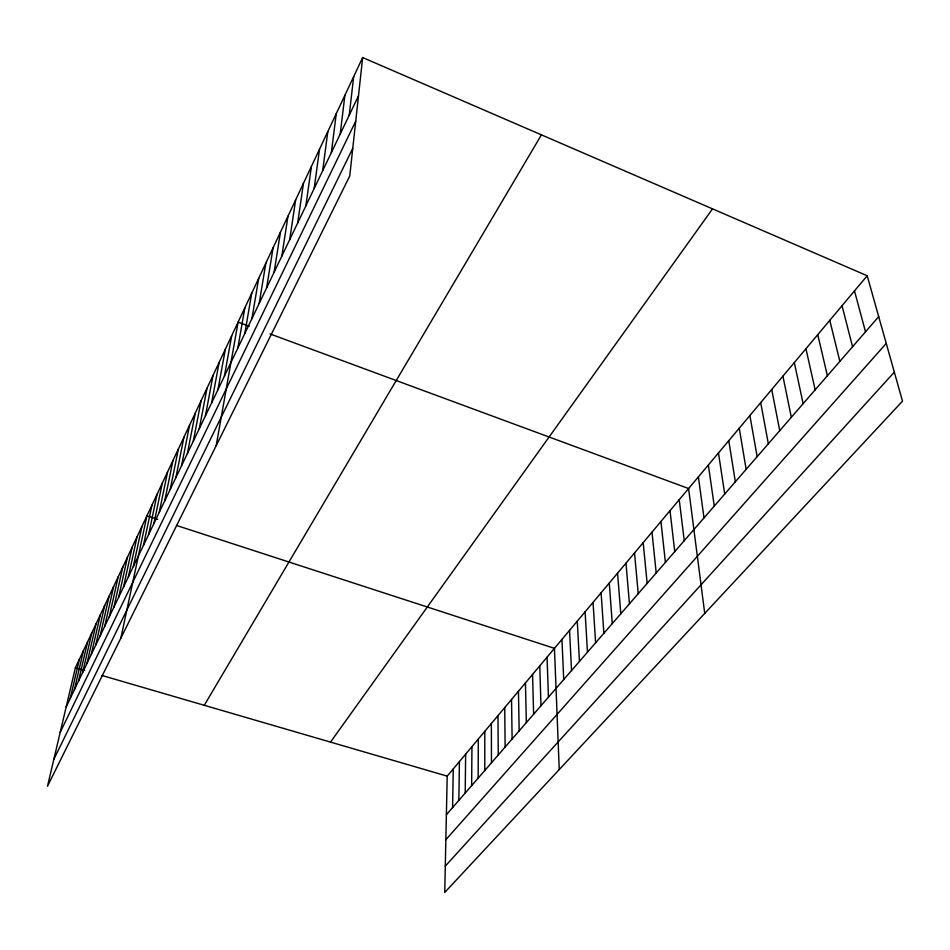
<?xml version="1.0" encoding="UTF-8"?>
<svg xmlns="http://www.w3.org/2000/svg" width="950" height="950" viewBox="0 0 950 950"><rect width="100%" height="100%" fill="white"/><g stroke="black" fill="none" stroke-linecap="round" stroke-linejoin="round"><path stroke-width="1.43" d="M484.773 770.521L484.797 731.334M478.159 778.133L478.325 739.041M471.639 785.65L471.948 746.641M465.203 793.072L465.642 754.158M458.85 800.387L459.42 761.568M452.58 807.619L453.269 768.894M867.196 275.761L447.201 776.126L444.742 892.454L902.5 401.161L867.196 275.761L362.662 57.546L75.406 667.731L47.5 786.244L349.754 175.976L362.662 57.546M349.244 115.164L353.685 76.617M340.207 134.069L344.886 95.309M331.36 152.582L336.264 113.62M322.679 170.715L327.809 131.563M314.189 188.468L319.532 149.162M305.864 205.877L311.41 166.416M297.694 222.941L303.442 183.338M289.702 239.661L295.628 199.928M281.853 256.061L287.969 216.22M274.158 272.151L280.44 232.192M266.618 287.921L273.054 247.879M259.207 303.394L265.81 263.269M251.952 318.582L258.697 278.386M244.815 333.486L251.714 293.229M237.821 348.116L244.851 307.812M216.196 445.633L238.106 322.121L249.232 326.23M224.402 376.176L231.681 335.777M217.966 389.631L225.364 349.208M211.636 402.848L219.141 362.401M205.426 415.851L213.037 375.381M199.31 428.628L207.029 388.146M193.301 441.192L201.115 400.71M187.388 453.542L195.296 413.06M181.581 465.69L189.572 425.22M175.869 477.636L183.944 437.178M170.24 489.392L178.398 448.946M164.718 500.959L172.947 460.536M159.268 512.335L167.58 471.936M153.912 523.533L162.296 483.17M148.639 534.553L157.094 494.226M143.45 545.407L151.964 505.115M120.864 638.127L146.917 515.838L157.7 519.341M133.309 566.604L141.942 526.395M123.476 587.159L132.216 547.058M128.357 576.959L137.049 536.809M118.667 597.206L127.466 557.151M113.941 607.097L122.776 567.114M109.274 616.859L118.156 576.923M104.678 626.466L113.608 586.589M95.689 645.252L104.702 605.518M100.154 635.93L109.119 596.125M91.283 654.455L100.344 614.781M86.949 663.516L96.033 623.913M78.47 681.257L87.614 641.808M82.674 672.446L91.794 632.926M74.314 689.938L83.493 650.56M70.217 698.511L79.42 659.205M66.168 706.954L358.483 95.867M60.194 732.367L355.728 121.149M53.841 759.311L352.759 148.354M204.262 705.304L541.429 134.864M330.517 742.104L712.536 208.869M446.381 814.744L878.703 316.623M445.859 839.705L886.243 343.437M445.301 866.115L894.33 372.151M75.406 667.731L84.728 670.451M101.959 675.474L447.201 776.126M176.498 525.457L554.456 648.351L559.241 769.571M269.978 333.901L688.596 488.537L704.734 613.427M854.489 290.89L865.509 331.823M842.021 305.746L852.566 346.738M829.778 320.34L839.859 361.368M817.748 334.661L827.403 375.737M805.944 348.733L815.159 389.844M794.331 362.556L803.142 403.691M782.931 376.141L791.326 417.287M771.732 389.5L779.736 430.647M760.712 402.622L768.348 443.781M749.883 415.518L757.15 456.677M739.242 428.201L746.154 469.348M728.769 440.669L735.347 481.804M718.473 452.936L724.719 494.048M708.356 465.001L714.269 506.089M698.393 476.864L703.998 517.928M679.226 499.688L684.249 540.681M670.011 510.673L674.749 551.617M660.939 521.491L665.404 562.388M651.997 532.131L656.201 572.992M643.197 542.628L647.152 583.419M634.529 552.959L638.234 593.702M625.979 563.136L629.446 603.82M617.559 573.159L620.801 613.783M609.271 583.039L612.275 623.604M601.101 592.776L603.879 633.27M593.038 602.371L595.614 642.806M585.105 611.836L587.468 652.187M577.279 621.158L579.441 661.449M569.561 630.349L571.52 670.557M561.949 639.409L563.718 679.547M547.058 657.163L548.447 697.146M539.754 665.855L540.977 705.755M532.558 674.429L533.615 714.246M525.457 682.896L526.347 722.617M518.451 691.232L519.175 730.883M511.539 699.473L512.109 739.029M504.723 707.596L505.127 747.056M497.99 715.611L498.251 754.989M491.352 723.52L491.471 762.803"/></g></svg>
